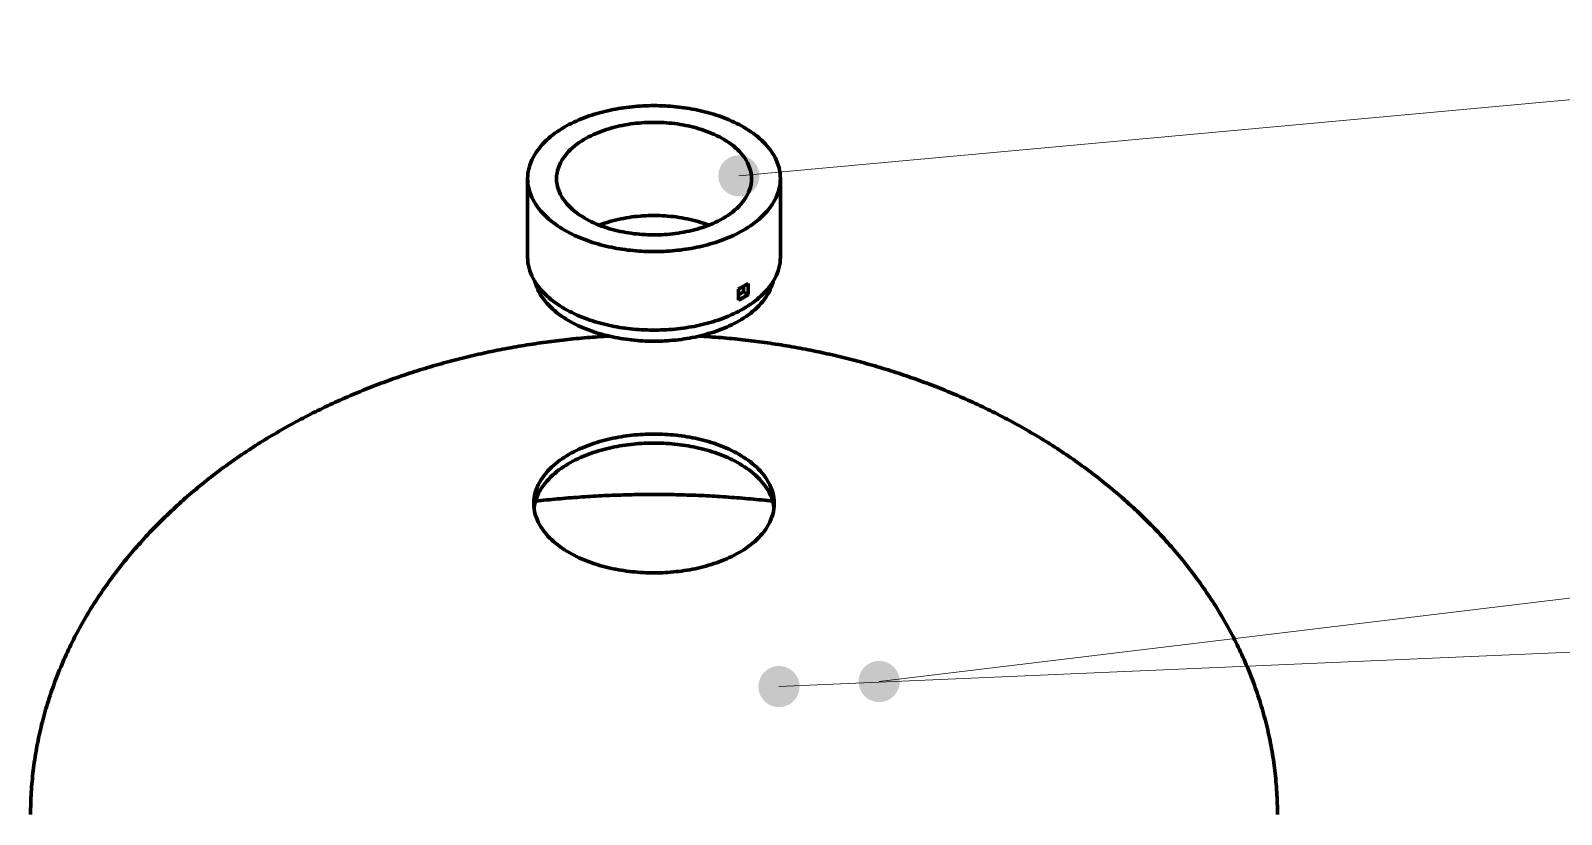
# Model space of a CAD drawing. Header units: millimetres. Extents: x 0 to 594, y 0 to 420.
# Drawn here: x 207.31 to 251.88, y 230.82 to 253.64 of the extents above; entities that cross this region are included whole.
import ezdxf

# ---------------------------------------------------------------- set-up
doc = ezdxf.new("R2010")
doc.units = ezdxf.units.MM
doc.layers.add('01-VISIBLE', color=7, linetype='CONTINUOUS', lineweight=70)
doc.layers.add('08-FINA', color=5, linetype='CONTINUOUS', lineweight=18)

msp = doc.modelspace()

# ---------------------------------------------------------------- hatches: boundary and pattern name
at = {"layer": '08-FINA'}
h = msp.add_hatch(color=7, dxfattribs=at)
h.dxf.hatch_style = 1
edge = h.paths.add_edge_path()
edge.add_arc((227.933, 249.41), 0.6, 0, 360)
h = msp.add_hatch(color=7, dxfattribs=at)
h.dxf.hatch_style = 1
edge = h.paths.add_edge_path()
edge.add_arc((229.101, 234.539), 0.6, 0, 360)
h = msp.add_hatch(color=7, dxfattribs=at)
h.dxf.hatch_style = 1
edge = h.paths.add_edge_path()
edge.add_arc((232.017, 234.687), 0.6, 0, 360)

# ---------------------------------------------------------------- linework, layer by layer
at = {"layer": '01-VISIBLE'}
for p, q in [((221.783, 247.043), (221.783, 249.33)), ((229.143, 247.043), (229.143, 249.33)), ((227.92, 245.788), (227.92, 246.115)), ((227.92, 245.947), (228.065, 246.031)), ((228.065, 246.031), (228.065, 246.194)), ((228.065, 246.031), (228.202, 245.951)), ((228.202, 245.951), (228.202, 246.278))]:
    msp.add_line(p, q, dxfattribs=at)
for points in [[(229.143, 249.33), (229.14, 249.41), (229.132, 249.489), (229.119, 249.568), (229.102, 249.646), (229.079, 249.723), (229.052, 249.798), (229.021, 249.872), (228.986, 249.944), (228.947, 250.014), (228.904, 250.082), (228.859, 250.147), (228.811, 250.211), (228.76, 250.273), (228.707, 250.333), (228.651, 250.39), (228.594, 250.446), (228.534, 250.5), (228.473, 250.551), (228.411, 250.601), (228.347, 250.649), (228.281, 250.696), (228.215, 250.74), (228.147, 250.783), (228.079, 250.824), (228.009, 250.863), (227.939, 250.901), (227.867, 250.938), (227.795, 250.973), (227.723, 251.006), (227.649, 251.038), (227.575, 251.069), (227.501, 251.098), (227.426, 251.127), (227.351, 251.153), (227.275, 251.179), (227.199, 251.203), (227.122, 251.226), (227.045, 251.248), (226.968, 251.268), (226.89, 251.288), (226.812, 251.306), (226.734, 251.323), (226.656, 251.339), (226.577, 251.354), (226.498, 251.368), (226.419, 251.381), (226.34, 251.393), (226.261, 251.404), (226.181, 251.413), (226.102, 251.422), (226.022, 251.43), (225.942, 251.436), (225.862, 251.442), (225.783, 251.446), (225.703, 251.45), (225.623, 251.452), (225.543, 251.454), (225.463, 251.454), (225.383, 251.454), (225.303, 251.452), (225.223, 251.45), (225.143, 251.446), (225.063, 251.442), (224.983, 251.436), (224.903, 251.43), (224.824, 251.422), (224.744, 251.413), (224.665, 251.404), (224.585, 251.393), (224.506, 251.381), (224.427, 251.368), (224.348, 251.354), (224.27, 251.339), (224.191, 251.323), (224.113, 251.306), (224.035, 251.288), (223.958, 251.268), (223.88, 251.248), (223.803, 251.226), (223.727, 251.203), (223.65, 251.179), (223.575, 251.153), (223.499, 251.127), (223.424, 251.098), (223.35, 251.069), (223.276, 251.038), (223.203, 251.006), (223.13, 250.973), (223.058, 250.938), (222.987, 250.901), (222.916, 250.863), (222.847, 250.824), (222.778, 250.783), (222.71, 250.74), (222.644, 250.696), (222.579, 250.649), (222.515, 250.601), (222.452, 250.551), (222.391, 250.5), (222.332, 250.446), (222.274, 250.39), (222.219, 250.333), (222.165, 250.273), (222.114, 250.211), (222.066, 250.147), (222.021, 250.082), (221.979, 250.014), (221.94, 249.944), (221.905, 249.872), (221.873, 249.798), (221.846, 249.723), (221.824, 249.646), (221.806, 249.568), (221.793, 249.489), (221.785, 249.41), (221.783, 249.33)], [(228.3, 249.33), (228.297, 249.41), (228.287, 249.49), (228.27, 249.568), (228.247, 249.645), (228.218, 249.72), (228.184, 249.793), (228.145, 249.864), (228.102, 249.931), (228.055, 249.996), (228.004, 250.059), (227.95, 250.118), (227.893, 250.175), (227.834, 250.23), (227.772, 250.281), (227.709, 250.331), (227.643, 250.378), (227.577, 250.422), (227.508, 250.465), (227.439, 250.505), (227.368, 250.544), (227.296, 250.58), (227.224, 250.614), (227.15, 250.647), (227.076, 250.677), (227.001, 250.706), (226.925, 250.734), (226.849, 250.759), (226.772, 250.783), (226.695, 250.805), (226.617, 250.826), (226.539, 250.845), (226.461, 250.863), (226.382, 250.88), (226.303, 250.894), (226.223, 250.908), (226.144, 250.92), (226.064, 250.931), (225.984, 250.94), (225.904, 250.948), (225.824, 250.954), (225.744, 250.96), (225.664, 250.964), (225.583, 250.966), (225.503, 250.968), (225.422, 250.968), (225.342, 250.966), (225.262, 250.964), (225.181, 250.96), (225.101, 250.954), (225.021, 250.948), (224.941, 250.94), (224.861, 250.931), (224.781, 250.92), (224.702, 250.908), (224.622, 250.894), (224.543, 250.88), (224.465, 250.863), (224.386, 250.845), (224.308, 250.826), (224.231, 250.805), (224.153, 250.783), (224.076, 250.759), (224, 250.734), (223.925, 250.706), (223.85, 250.677), (223.775, 250.647), (223.702, 250.614), (223.629, 250.58), (223.557, 250.544), (223.486, 250.505), (223.417, 250.465), (223.349, 250.422), (223.282, 250.378), (223.217, 250.331), (223.153, 250.281), (223.092, 250.23), (223.032, 250.175), (222.975, 250.118), (222.921, 250.059), (222.871, 249.996), (222.823, 249.931), (222.78, 249.864), (222.741, 249.793), (222.707, 249.72), (222.678, 249.645), (222.655, 249.568), (222.639, 249.49), (222.628, 249.41), (222.625, 249.33)], [(221.783, 249.33), (221.785, 249.249), (221.793, 249.169), (221.806, 249.089), (221.824, 249.01), (221.847, 248.933), (221.875, 248.857), (221.907, 248.783), (221.942, 248.71), (221.982, 248.64), (222.025, 248.572), (222.071, 248.505), (222.12, 248.441), (222.171, 248.379), (222.225, 248.319), (222.282, 248.261), (222.34, 248.205), (222.4, 248.152), (222.462, 248.1), (222.525, 248.05), (222.59, 248.002), (222.656, 247.955), (222.723, 247.911), (222.792, 247.868), (222.861, 247.827), (222.932, 247.787), (223.003, 247.749), (223.075, 247.713), (223.148, 247.678), (223.221, 247.644), (223.295, 247.612), (223.37, 247.582), (223.445, 247.553), (223.521, 247.525), (223.597, 247.498), (223.674, 247.473), (223.751, 247.449), (223.828, 247.426), (223.906, 247.404), (223.984, 247.384), (224.063, 247.365), (224.141, 247.347), (224.22, 247.33), (224.299, 247.314), (224.379, 247.299), (224.458, 247.286), (224.538, 247.273), (224.618, 247.262), (224.698, 247.251), (224.778, 247.242), (224.859, 247.234), (224.939, 247.227), (225.019, 247.22), (225.1, 247.215), (225.181, 247.211), (225.261, 247.208), (225.342, 247.206), (225.423, 247.205), (225.503, 247.205), (225.584, 247.206), (225.665, 247.208), (225.746, 247.211), (225.826, 247.215), (225.907, 247.22), (225.987, 247.227), (226.068, 247.234), (226.148, 247.242), (226.228, 247.251), (226.308, 247.262), (226.388, 247.273), (226.468, 247.286), (226.547, 247.299), (226.627, 247.314), (226.706, 247.33), (226.785, 247.347), (226.864, 247.365), (226.942, 247.384), (227.02, 247.405), (227.098, 247.426), (227.175, 247.449), (227.252, 247.473), (227.329, 247.498), (227.405, 247.525), (227.481, 247.553), (227.556, 247.582), (227.631, 247.613), (227.705, 247.645), (227.778, 247.678), (227.851, 247.713), (227.923, 247.75), (227.994, 247.788), (228.065, 247.827)], [(222.625, 249.33), (222.628, 249.249), (222.639, 249.168), (222.656, 249.089), (222.679, 249.012), (222.708, 248.936), (222.742, 248.863), (222.782, 248.793), (222.826, 248.725), (222.873, 248.659), (222.925, 248.597), (222.979, 248.537), (223.037, 248.48), (223.096, 248.425), (223.158, 248.373), (223.222, 248.324), (223.288, 248.277), (223.356, 248.232), (223.425, 248.19), (223.495, 248.149), (223.566, 248.111), (223.638, 248.075), (223.712, 248.04), (223.786, 248.008), (223.861, 247.977), (223.936, 247.948), (224.012, 247.921), (224.089, 247.896), (224.167, 247.872), (224.244, 247.85), (224.323, 247.829), (224.401, 247.81), (224.48, 247.793), (224.56, 247.776), (224.639, 247.762), (224.719, 247.749), (224.799, 247.737), (224.879, 247.726), (224.96, 247.717), (225.04, 247.71), (225.121, 247.703), (225.202, 247.698), (225.283, 247.695), (225.363, 247.692), (225.444, 247.691), (225.525, 247.692), (225.606, 247.693), (225.687, 247.696), (225.768, 247.701), (225.849, 247.706), (225.929, 247.714), (226.01, 247.722), (226.09, 247.732), (226.17, 247.743), (226.25, 247.756), (226.33, 247.77), (226.409, 247.785), (226.488, 247.802), (226.567, 247.82), (226.645, 247.84), (226.723, 247.862), (226.801, 247.885), (226.878, 247.91), (226.955, 247.936), (227.031, 247.964), (227.106, 247.994), (227.18, 248.025), (227.254, 248.059), (227.327, 248.094), (227.398, 248.132), (227.469, 248.171)], [(227.469, 248.171), (227.54, 248.214), (227.61, 248.259), (227.678, 248.306), (227.744, 248.356), (227.809, 248.408), (227.871, 248.463), (227.93, 248.521), (227.987, 248.581), (228.041, 248.645), (228.09, 248.711), (228.136, 248.78), (228.177, 248.852), (228.213, 248.927), (228.244, 249.004), (228.268, 249.083), (228.286, 249.164), (228.297, 249.247), (228.3, 249.33)], [(228.065, 247.827), (228.134, 247.868), (228.203, 247.911), (228.27, 247.956), (228.336, 248.002), (228.401, 248.05), (228.464, 248.1), (228.526, 248.152), (228.586, 248.206), (228.644, 248.262), (228.7, 248.32), (228.754, 248.38), (228.806, 248.442), (228.855, 248.506), (228.901, 248.572), (228.944, 248.64), (228.983, 248.711), (229.019, 248.783), (229.051, 248.857), (229.078, 248.933), (229.101, 249.01), (229.119, 249.089), (229.132, 249.169), (229.14, 249.249), (229.143, 249.33)], [(227.055, 247.974), (226.979, 248.002), (226.902, 248.029), (226.825, 248.055), (226.747, 248.078), (226.669, 248.1), (226.59, 248.121), (226.511, 248.14), (226.432, 248.157), (226.352, 248.173), (226.272, 248.188), (226.192, 248.201), (226.111, 248.212), (226.031, 248.223), (225.95, 248.231), (225.869, 248.239), (225.788, 248.245), (225.706, 248.25), (225.625, 248.253), (225.544, 248.255), (225.463, 248.256), (225.381, 248.255), (225.3, 248.253), (225.219, 248.25), (225.138, 248.245), (225.056, 248.239), (224.976, 248.231), (224.895, 248.223), (224.814, 248.212), (224.734, 248.201), (224.653, 248.188), (224.573, 248.173), (224.494, 248.157), (224.414, 248.14), (224.335, 248.121), (224.256, 248.1), (224.178, 248.078), (224.1, 248.055), (224.023, 248.029), (223.946, 248.002), (223.87, 247.974)], [(221.783, 247.043), (221.785, 246.963), (221.793, 246.882), (221.806, 246.803), (221.824, 246.724), (221.847, 246.647), (221.875, 246.571), (221.907, 246.497), (221.942, 246.424), (221.982, 246.354), (222.025, 246.285), (222.071, 246.219), (222.12, 246.155), (222.171, 246.093), (222.225, 246.033), (222.282, 245.975), (222.34, 245.919), (222.4, 245.865), (222.462, 245.813), (222.525, 245.763), (222.59, 245.715), (222.656, 245.669), (222.723, 245.624), (222.792, 245.582), (222.861, 245.54), (222.932, 245.501), (223.003, 245.463), (223.075, 245.427), (223.148, 245.392), (223.221, 245.358), (223.295, 245.326), (223.37, 245.296), (223.445, 245.266), (223.521, 245.238), (223.597, 245.212), (223.674, 245.187), (223.751, 245.163), (223.828, 245.14), (223.906, 245.118), (223.984, 245.098), (224.063, 245.078), (224.141, 245.06), (224.22, 245.043), (224.299, 245.028), (224.379, 245.013), (224.458, 244.999), (224.538, 244.987), (224.618, 244.975), (224.698, 244.965), (224.778, 244.956), (224.859, 244.948), (224.939, 244.94), (225.019, 244.934), (225.1, 244.929), (225.181, 244.925), (225.261, 244.922), (225.342, 244.92), (225.423, 244.919), (225.503, 244.919), (225.584, 244.92), (225.665, 244.922), (225.746, 244.925), (225.826, 244.929), (225.907, 244.934), (225.987, 244.94), (226.068, 244.948), (226.148, 244.956), (226.228, 244.965), (226.308, 244.976), (226.388, 244.987), (226.468, 245), (226.547, 245.013), (226.627, 245.028), (226.706, 245.044), (226.785, 245.061), (226.864, 245.079), (226.942, 245.098), (227.02, 245.118), (227.098, 245.14), (227.175, 245.163), (227.252, 245.187), (227.329, 245.212), (227.405, 245.239), (227.481, 245.267), (227.556, 245.296), (227.631, 245.327), (227.705, 245.359), (227.778, 245.392), (227.851, 245.427), (227.923, 245.463), (227.994, 245.501), (228.065, 245.541)], [(228.065, 245.541), (228.134, 245.582), (228.203, 245.625), (228.27, 245.67), (228.336, 245.716), (228.401, 245.764), (228.464, 245.814), (228.526, 245.866), (228.586, 245.92), (228.644, 245.976), (228.7, 246.033), (228.754, 246.093), (228.806, 246.155), (228.855, 246.22), (228.901, 246.286), (228.944, 246.354), (228.983, 246.425), (229.019, 246.497), (229.051, 246.571), (229.078, 246.647), (229.101, 246.724), (229.119, 246.803), (229.132, 246.882), (229.14, 246.963), (229.143, 247.043)], [(221.996, 246.33), (222.018, 246.252), (222.045, 246.176), (222.076, 246.102), (222.112, 246.029), (222.152, 245.959), (222.195, 245.891), (222.241, 245.825), (222.29, 245.761), (222.343, 245.699), (222.397, 245.64), (222.454, 245.583), (222.513, 245.528), (222.574, 245.475), (222.636, 245.424), (222.701, 245.375), (222.766, 245.327), (222.833, 245.282), (222.901, 245.239), (222.97, 245.197), (223.04, 245.157), (223.112, 245.119), (223.183, 245.082), (223.256, 245.047), (223.33, 245.014), (223.404, 244.982), (223.479, 244.951), (223.554, 244.922), (223.63, 244.895), (223.706, 244.868), (223.783, 244.843), (223.86, 244.82), (223.938, 244.797), (224.015, 244.776), (224.094, 244.757), (224.172, 244.738), (224.251, 244.72), (224.33, 244.704), (224.409, 244.689), (224.489, 244.675), (224.569, 244.663), (224.649, 244.651), (224.729, 244.641), (224.809, 244.631), (224.889, 244.623), (224.97, 244.616), (225.05, 244.61), (225.131, 244.605), (225.211, 244.601), (225.292, 244.598), (225.373, 244.596), (225.453, 244.596), (225.534, 244.596), (225.615, 244.598), (225.695, 244.6), (225.776, 244.604), (225.857, 244.608), (225.937, 244.614), (226.018, 244.621), (226.098, 244.629), (226.178, 244.638), (226.258, 244.649), (226.338, 244.66), (226.418, 244.672), (226.497, 244.686), (226.577, 244.701), (226.656, 244.717), (226.735, 244.734), (226.813, 244.752), (226.892, 244.772), (226.97, 244.792), (227.047, 244.815), (227.125, 244.838), (227.202, 244.863), (227.278, 244.889), (227.354, 244.916), (227.429, 244.945), (227.504, 244.975), (227.579, 245.006), (227.652, 245.04), (227.725, 245.074), (227.797, 245.11), (227.869, 245.148), (227.939, 245.188)], [(227.92, 246.115), (227.944, 246.128), (227.968, 246.141), (227.993, 246.154), (228.017, 246.167), (228.041, 246.18), (228.065, 246.194)], [(227.939, 245.188), (228.009, 245.23), (228.078, 245.273), (228.146, 245.319), (228.213, 245.366), (228.278, 245.415), (228.342, 245.466), (228.403, 245.52), (228.463, 245.575), (228.521, 245.633), (228.577, 245.693), (228.63, 245.755), (228.68, 245.819), (228.727, 245.886), (228.771, 245.955), (228.811, 246.026), (228.848, 246.099), (228.88, 246.174), (228.907, 246.251), (228.929, 246.33)], [(228.065, 246.194), (228.088, 246.208), (228.111, 246.221), (228.134, 246.235), (228.157, 246.249), (228.18, 246.264), (228.202, 246.278)], [(227.92, 245.788), (227.944, 245.801), (227.968, 245.814), (227.993, 245.827), (228.017, 245.84), (228.041, 245.854), (228.065, 245.868)], [(228.065, 245.868), (228.088, 245.881), (228.111, 245.895), (228.134, 245.909), (228.157, 245.923), (228.18, 245.937), (228.202, 245.951)], [(224.151, 244.743), (224.071, 244.738), (223.991, 244.733), (223.911, 244.728), (223.831, 244.723), (223.751, 244.717), (223.672, 244.711), (223.592, 244.705), (223.512, 244.699), (223.432, 244.692), (223.352, 244.685), (223.273, 244.677), (223.193, 244.67), (223.113, 244.662), (223.034, 244.654), (222.954, 244.645), (222.875, 244.637), (222.795, 244.628), (222.715, 244.619), (222.636, 244.609), (222.557, 244.599), (222.477, 244.589), (222.398, 244.579), (222.318, 244.568), (222.239, 244.557), (222.16, 244.546), (222.081, 244.535), (222.001, 244.523), (221.922, 244.511), (221.843, 244.499), (221.764, 244.486), (221.685, 244.474), (221.606, 244.461), (221.527, 244.447), (221.448, 244.434), (221.369, 244.42), (221.291, 244.406), (221.212, 244.391), (221.133, 244.376), (221.055, 244.361), (220.976, 244.346), (220.897, 244.331), (220.819, 244.315), (220.741, 244.299), (220.662, 244.282), (220.584, 244.266), (220.506, 244.249), (220.427, 244.231), (220.349, 244.214), (220.271, 244.196), (220.193, 244.178), (220.115, 244.16), (220.038, 244.141), (219.96, 244.122), (219.882, 244.103), (219.804, 244.084), (219.727, 244.064), (219.649, 244.044), (219.572, 244.024), (219.494, 244.003), (219.417, 243.982), (219.34, 243.961), (219.263, 243.94), (219.186, 243.918), (219.109, 243.896), (219.032, 243.874), (218.955, 243.851), (218.878, 243.828), (218.802, 243.805), (218.725, 243.782), (218.649, 243.758), (218.572, 243.734), (218.496, 243.71), (218.42, 243.685), (218.344, 243.661), (218.268, 243.636), (218.192, 243.61), (218.116, 243.584), (218.04, 243.559), (217.965, 243.532), (217.889, 243.506), (217.814, 243.479), (217.738, 243.452), (217.663, 243.425), (217.588, 243.397), (217.513, 243.369), (217.438, 243.341), (217.363, 243.312), (217.289, 243.283), (217.214, 243.254), (217.14, 243.225), (217.065, 243.195), (216.991, 243.165), (216.917, 243.135), (216.843, 243.104), (216.769, 243.074), (216.695, 243.042), (216.622, 243.011), (216.548, 242.979), (216.475, 242.947), (216.401, 242.915), (216.328, 242.882), (216.255, 242.85), (216.182, 242.816), (216.11, 242.783), (216.037, 242.749), (215.965, 242.715), (215.892, 242.681), (215.82, 242.646), (215.748, 242.611), (215.676, 242.576), (215.605, 242.54), (215.533, 242.505), (215.462, 242.469), (215.39, 242.432), (215.319, 242.395), (215.248, 242.358), (215.177, 242.321), (215.107, 242.284), (215.036, 242.246), (214.966, 242.208), (214.896, 242.169), (214.825, 242.13), (214.756, 242.091), (214.686, 242.052), (214.616, 242.012), (214.547, 241.972), (214.478, 241.932), (214.409, 241.891), (214.34, 241.85), (214.271, 241.809), (214.203, 241.768), (214.135, 241.726), (214.066, 241.684), (213.999, 241.642), (213.931, 241.599), (213.863, 241.556), (213.796, 241.513), (213.729, 241.469), (213.662, 241.425), (213.595, 241.381), (213.528, 241.337), (213.462, 241.292), (213.396, 241.247), (213.33, 241.202), (213.264, 241.156), (213.199, 241.11), (213.133, 241.064), (213.068, 241.017), (213.003, 240.97), (212.939, 240.923), (212.874, 240.875), (212.81, 240.828), (212.746, 240.78), (212.682, 240.731), (212.619, 240.682), (212.555, 240.633), (212.492, 240.584), (212.43, 240.535), (212.367, 240.485), (212.305, 240.434), (212.243, 240.384), (212.181, 240.333), (212.119, 240.282), (212.058, 240.23), (211.997, 240.179), (211.936, 240.127), (211.875, 240.074), (211.815, 240.022), (211.755, 239.969), (211.695, 239.916), (211.636, 239.862), (211.576, 239.808), (211.518, 239.754), (211.459, 239.699), (211.4, 239.645), (211.342, 239.59), (211.285, 239.534), (211.227, 239.479), (211.17, 239.423), (211.113, 239.366), (211.056, 239.31), (211, 239.253), (210.944, 239.196), (210.888, 239.138), (210.833, 239.081), (210.777, 239.023), (210.723, 238.964), (210.668, 238.906), (210.614, 238.847), (210.56, 238.787), (210.507, 238.728), (210.454, 238.668), (210.401, 238.608), (210.348, 238.547), (210.296, 238.487), (210.244, 238.426), (210.193, 238.364), (210.142, 238.303), (210.091, 238.241), (210.04, 238.179), (209.99, 238.116), (209.94, 238.054), (209.891, 237.991), (209.842, 237.927), (209.794, 237.864), (209.745, 237.8), (209.697, 237.736), (209.65, 237.671), (209.603, 237.606), (209.556, 237.541), (209.51, 237.476), (209.464, 237.411), (209.418, 237.345), (209.373, 237.279), (209.328, 237.212), (209.284, 237.146), (209.24, 237.079), (209.197, 237.012), (209.153, 236.944), (209.111, 236.876), (209.068, 236.808), (209.027, 236.74), (208.985, 236.672), (208.944, 236.603), (208.904, 236.534), (208.864, 236.465), (208.824, 236.395), (208.785, 236.325), (208.746, 236.255), (208.707, 236.185), (208.67, 236.115), (208.632, 236.044), (208.595, 235.973), (208.559, 235.902), (208.523, 235.83), (208.487, 235.758), (208.452, 235.686), (208.417, 235.614), (208.383, 235.542), (208.35, 235.469), (208.316, 235.396), (208.284, 235.323), (208.252, 235.25), (208.22, 235.176), (208.189, 235.103), (208.158, 235.029), (208.128, 234.955), (208.098, 234.88), (208.069, 234.806), (208.04, 234.731), (208.012, 234.656), (207.984, 234.581), (207.957, 234.506), (207.931, 234.43), (207.905, 234.354), (207.879, 234.279), (207.854, 234.203), (207.83, 234.126), (207.806, 234.05), (207.782, 233.973), (207.76, 233.897), (207.737, 233.82), (207.716, 233.743), (207.694, 233.665), (207.674, 233.588), (207.654, 233.511), (207.634, 233.433), (207.615, 233.355), (207.597, 233.277), (207.579, 233.199), (207.561, 233.121), (207.545, 233.043), (207.529, 232.964), (207.513, 232.886), (207.498, 232.807), (207.483, 232.729), (207.47, 232.65), (207.456, 232.571), (207.444, 232.492), (207.431, 232.413), (207.42, 232.333), (207.409, 232.254), (207.399, 232.175), (207.389, 232.095), (207.38, 232.016), (207.371, 231.936), (207.363, 231.857), (207.355, 231.777), (207.349, 231.697), (207.342, 231.617), (207.337, 231.537), (207.332, 231.458), (207.327, 231.378), (207.323, 231.298), (207.32, 231.218), (207.317, 231.138), (207.315, 231.058), (207.314, 230.978), (207.313, 230.898), (207.313, 230.818)], [(243.613, 230.818), (243.612, 230.898), (243.611, 230.978), (243.61, 231.058), (243.608, 231.138), (243.605, 231.218), (243.602, 231.298), (243.598, 231.378), (243.594, 231.458), (243.589, 231.537), (243.583, 231.617), (243.577, 231.697), (243.57, 231.777), (243.562, 231.857), (243.554, 231.936), (243.546, 232.016), (243.537, 232.095), (243.527, 232.175), (243.516, 232.254), (243.505, 232.333), (243.494, 232.413), (243.482, 232.492), (243.469, 232.571), (243.456, 232.65), (243.442, 232.729), (243.427, 232.807), (243.412, 232.886), (243.397, 232.964), (243.381, 233.043), (243.364, 233.121), (243.346, 233.199), (243.329, 233.277), (243.31, 233.355), (243.291, 233.433), (243.272, 233.511), (243.252, 233.588), (243.231, 233.665), (243.21, 233.743), (243.188, 233.82), (243.166, 233.897), (243.143, 233.973), (243.119, 234.05), (243.096, 234.126), (243.071, 234.202), (243.046, 234.279), (243.021, 234.354), (242.995, 234.43), (242.968, 234.506), (242.941, 234.581), (242.913, 234.656), (242.885, 234.731), (242.856, 234.806), (242.827, 234.88), (242.798, 234.955), (242.767, 235.029), (242.737, 235.103), (242.705, 235.176), (242.674, 235.25), (242.642, 235.323), (242.609, 235.396), (242.576, 235.469), (242.542, 235.542), (242.508, 235.614), (242.473, 235.686), (242.438, 235.758), (242.403, 235.83), (242.367, 235.902), (242.33, 235.973), (242.293, 236.044), (242.256, 236.115), (242.218, 236.185), (242.179, 236.255), (242.141, 236.325), (242.101, 236.395), (242.062, 236.465), (242.022, 236.534), (241.981, 236.603), (241.94, 236.672), (241.899, 236.74), (241.857, 236.808), (241.815, 236.876), (241.772, 236.944), (241.729, 237.012), (241.685, 237.079), (241.641, 237.146), (241.597, 237.212), (241.552, 237.279), (241.507, 237.345), (241.461, 237.411), (241.416, 237.476), (241.369, 237.541), (241.322, 237.606), (241.275, 237.671), (241.228, 237.736), (241.18, 237.8), (241.132, 237.864), (241.083, 237.927), (241.034, 237.991), (240.985, 238.054), (240.935, 238.116), (240.885, 238.179), (240.835, 238.241), (240.784, 238.303), (240.733, 238.364), (240.681, 238.426), (240.629, 238.487), (240.577, 238.547), (240.525, 238.608), (240.472, 238.668), (240.419, 238.728), (240.365, 238.787), (240.311, 238.847), (240.257, 238.906), (240.203, 238.964), (240.148, 239.023), (240.093, 239.081), (240.037, 239.138), (239.982, 239.196), (239.925, 239.253), (239.869, 239.31), (239.812, 239.366), (239.756, 239.423), (239.698, 239.479), (239.641, 239.534), (239.583, 239.59), (239.525, 239.645), (239.466, 239.699), (239.408, 239.754), (239.349, 239.808), (239.29, 239.862), (239.23, 239.916), (239.17, 239.969), (239.11, 240.022), (239.05, 240.074), (238.989, 240.127), (238.929, 240.179), (238.867, 240.23), (238.806, 240.282), (238.745, 240.333), (238.683, 240.384), (238.621, 240.434), (238.558, 240.485), (238.496, 240.534), (238.433, 240.584), (238.37, 240.633), (238.306, 240.682), (238.243, 240.731), (238.179, 240.78), (238.115, 240.828), (238.051, 240.875), (237.987, 240.923), (237.922, 240.97), (237.857, 241.017), (237.792, 241.064), (237.727, 241.11), (237.661, 241.156), (237.595, 241.202), (237.529, 241.247), (237.463, 241.292), (237.397, 241.337), (237.33, 241.381), (237.264, 241.425), (237.197, 241.469), (237.129, 241.513), (237.062, 241.556), (236.995, 241.599), (236.927, 241.642), (236.859, 241.684), (236.791, 241.726), (236.722, 241.768), (236.654, 241.809), (236.585, 241.85), (236.516, 241.891), (236.447, 241.932), (236.378, 241.972), (236.309, 242.012), (236.239, 242.052), (236.17, 242.091), (236.1, 242.13), (236.03, 242.169), (235.96, 242.208), (235.889, 242.246), (235.819, 242.284), (235.748, 242.321), (235.677, 242.358), (235.606, 242.395), (235.535, 242.432), (235.464, 242.469), (235.392, 242.505), (235.321, 242.54), (235.249, 242.576), (235.177, 242.611), (235.105, 242.646), (235.033, 242.681), (234.961, 242.715), (234.888, 242.749), (234.816, 242.783), (234.743, 242.816), (234.67, 242.85), (234.597, 242.882), (234.524, 242.915), (234.451, 242.947), (234.377, 242.979), (234.304, 243.011), (234.23, 243.042), (234.156, 243.074), (234.082, 243.104), (234.008, 243.135), (233.934, 243.165), (233.86, 243.195), (233.786, 243.225), (233.711, 243.254), (233.637, 243.283), (233.562, 243.312), (233.487, 243.341), (233.412, 243.369), (233.337, 243.397), (233.262, 243.425), (233.187, 243.452), (233.112, 243.479), (233.036, 243.506), (232.961, 243.532), (232.885, 243.559), (232.809, 243.584), (232.734, 243.61), (232.658, 243.636), (232.582, 243.661), (232.505, 243.685), (232.429, 243.71), (232.353, 243.734), (232.277, 243.758), (232.2, 243.782), (232.124, 243.805), (232.047, 243.828), (231.97, 243.851), (231.893, 243.874), (231.816, 243.896), (231.74, 243.918), (231.662, 243.94), (231.585, 243.961), (231.508, 243.982), (231.431, 244.003), (231.353, 244.024), (231.276, 244.044), (231.199, 244.064), (231.121, 244.084), (231.043, 244.103), (230.966, 244.122), (230.888, 244.141), (230.81, 244.16), (230.732, 244.178), (230.654, 244.196), (230.576, 244.214), (230.498, 244.231), (230.42, 244.249), (230.341, 244.266), (230.263, 244.282), (230.185, 244.299), (230.106, 244.315), (230.028, 244.33), (229.949, 244.346), (229.871, 244.361), (229.792, 244.376), (229.713, 244.391), (229.635, 244.406), (229.556, 244.42), (229.477, 244.434), (229.398, 244.447), (229.319, 244.461), (229.24, 244.474), (229.161, 244.486), (229.082, 244.499), (229.003, 244.511), (228.924, 244.523), (228.845, 244.535), (228.766, 244.546), (228.686, 244.557), (228.607, 244.568), (228.528, 244.579), (228.448, 244.589), (228.369, 244.599), (228.289, 244.609), (228.21, 244.619), (228.13, 244.628), (228.051, 244.637), (227.971, 244.645), (227.892, 244.654), (227.812, 244.662), (227.732, 244.67), (227.653, 244.677), (227.573, 244.685), (227.493, 244.692), (227.413, 244.699), (227.334, 244.705), (227.254, 244.711), (227.174, 244.717), (227.094, 244.723), (227.014, 244.728), (226.934, 244.733), (226.854, 244.738), (226.775, 244.743)], [(228.963, 239.871), (228.96, 239.951), (228.952, 240.031), (228.938, 240.11), (228.919, 240.188), (228.896, 240.265), (228.867, 240.34), (228.834, 240.413), (228.797, 240.484), (228.757, 240.553), (228.713, 240.62), (228.666, 240.685), (228.616, 240.748), (228.563, 240.809), (228.508, 240.867), (228.451, 240.923), (228.391, 240.977), (228.33, 241.029), (228.268, 241.079), (228.203, 241.128), (228.138, 241.174), (228.071, 241.218), (228.003, 241.261), (227.934, 241.302), (227.864, 241.341), (227.793, 241.379), (227.721, 241.414), (227.649, 241.449), (227.575, 241.482), (227.502, 241.513), (227.427, 241.543), (227.352, 241.572), (227.277, 241.599), (227.201, 241.625), (227.124, 241.649), (227.047, 241.672), (226.97, 241.694), (226.893, 241.715), (226.815, 241.735), (226.737, 241.753), (226.658, 241.77), (226.58, 241.786), (226.501, 241.801), (226.422, 241.814), (226.342, 241.827), (226.263, 241.838), (226.183, 241.848), (226.103, 241.857), (226.024, 241.865), (225.944, 241.872), (225.864, 241.878), (225.783, 241.883), (225.703, 241.887), (225.623, 241.889), (225.543, 241.891), (225.463, 241.891), (225.382, 241.891), (225.302, 241.889), (225.222, 241.887), (225.142, 241.883), (225.062, 241.878), (224.982, 241.872), (224.902, 241.865), (224.822, 241.857), (224.742, 241.848), (224.662, 241.838), (224.583, 241.827), (224.504, 241.814), (224.425, 241.801), (224.346, 241.786), (224.267, 241.77), (224.189, 241.753), (224.11, 241.735), (224.033, 241.715), (223.955, 241.694), (223.878, 241.672), (223.801, 241.649), (223.725, 241.625), (223.649, 241.599), (223.573, 241.572), (223.498, 241.543), (223.424, 241.513), (223.35, 241.482), (223.277, 241.449), (223.204, 241.414), (223.132, 241.379), (223.061, 241.341), (222.991, 241.302), (222.922, 241.261), (222.854, 241.218), (222.788, 241.174), (222.722, 241.128), (222.658, 241.079), (222.595, 241.029), (222.534, 240.977), (222.475, 240.923), (222.417, 240.867), (222.362, 240.809), (222.31, 240.748), (222.26, 240.685), (222.212, 240.62), (222.168, 240.553), (222.128, 240.484), (222.091, 240.413), (222.058, 240.34), (222.03, 240.265), (222.006, 240.188), (221.987, 240.11), (221.974, 240.031), (221.965, 239.951), (221.963, 239.871)], [(228.955, 239.739), (228.944, 239.819), (228.927, 239.897), (228.905, 239.974), (228.878, 240.049), (228.847, 240.123), (228.812, 240.195), (228.773, 240.265), (228.73, 240.333), (228.684, 240.398), (228.635, 240.461), (228.584, 240.523), (228.53, 240.582), (228.473, 240.639), (228.415, 240.693), (228.355, 240.746), (228.293, 240.797), (228.229, 240.846), (228.165, 240.893), (228.098, 240.938), (228.031, 240.981), (227.963, 241.022), (227.893, 241.062), (227.823, 241.1), (227.752, 241.137), (227.68, 241.172), (227.607, 241.205), (227.533, 241.237), (227.459, 241.268), (227.385, 241.297), (227.31, 241.325), (227.234, 241.351), (227.158, 241.376), (227.082, 241.4), (227.005, 241.422), (226.928, 241.443), (226.85, 241.463), (226.772, 241.482), (226.694, 241.5), (226.616, 241.516), (226.537, 241.531), (226.459, 241.545), (226.38, 241.558), (226.3, 241.57), (226.221, 241.581), (226.142, 241.591), (226.062, 241.599), (225.982, 241.607), (225.902, 241.613), (225.823, 241.618), (225.743, 241.622), (225.663, 241.626), (225.583, 241.628), (225.503, 241.629), (225.423, 241.629), (225.343, 241.628), (225.263, 241.626), (225.183, 241.622), (225.103, 241.618), (225.023, 241.613), (224.943, 241.607), (224.863, 241.599), (224.784, 241.591), (224.704, 241.581), (224.625, 241.57), (224.546, 241.558), (224.467, 241.545), (224.388, 241.531), (224.309, 241.516), (224.231, 241.5), (224.153, 241.482), (224.075, 241.463), (223.998, 241.443), (223.92, 241.422), (223.844, 241.4), (223.767, 241.376), (223.691, 241.351), (223.615, 241.325), (223.54, 241.297), (223.466, 241.268), (223.392, 241.237), (223.318, 241.205), (223.246, 241.172), (223.174, 241.137), (223.102, 241.1), (223.032, 241.062), (222.963, 241.022), (222.894, 240.981), (222.827, 240.938), (222.761, 240.893), (222.696, 240.846), (222.632, 240.797), (222.57, 240.746), (222.51, 240.693), (222.452, 240.639), (222.396, 240.582), (222.342, 240.523), (222.29, 240.461), (222.241, 240.398), (222.195, 240.333), (222.153, 240.265), (222.113, 240.195), (222.078, 240.123), (222.047, 240.049), (222.02, 239.974), (221.999, 239.897), (221.982, 239.819), (221.97, 239.739)], [(221.963, 239.871), (221.965, 239.791), (221.974, 239.711), (221.987, 239.632), (222.006, 239.553), (222.03, 239.477), (222.058, 239.402), (222.091, 239.328), (222.128, 239.257), (222.169, 239.188), (222.213, 239.121), (222.26, 239.056), (222.31, 238.993), (222.363, 238.932), (222.418, 238.874), (222.475, 238.818), (222.535, 238.764), (222.596, 238.712), (222.658, 238.662), (222.723, 238.613), (222.788, 238.567), (222.855, 238.523), (222.923, 238.48), (222.992, 238.439), (223.062, 238.4), (223.133, 238.362), (223.205, 238.326), (223.278, 238.292), (223.351, 238.259), (223.425, 238.228), (223.5, 238.198), (223.575, 238.169), (223.65, 238.142), (223.726, 238.116), (223.803, 238.092), (223.88, 238.069), (223.957, 238.047), (224.034, 238.026), (224.112, 238.006), (224.19, 237.988), (224.269, 237.971), (224.348, 237.955), (224.427, 237.941), (224.506, 237.927), (224.585, 237.915), (224.665, 237.903), (224.744, 237.893), (224.824, 237.884), (224.904, 237.876), (224.984, 237.869), (225.064, 237.863), (225.144, 237.858), (225.224, 237.855), (225.305, 237.852), (225.385, 237.851), (225.465, 237.85), (225.546, 237.851), (225.626, 237.852), (225.706, 237.855), (225.786, 237.859), (225.867, 237.864), (225.947, 237.869), (226.027, 237.876), (226.107, 237.885), (226.186, 237.894), (226.266, 237.904), (226.345, 237.915), (226.425, 237.928), (226.504, 237.942), (226.583, 237.956), (226.662, 237.972), (226.74, 237.989), (226.818, 238.008), (226.896, 238.027), (226.974, 238.048), (227.051, 238.07), (227.128, 238.093), (227.204, 238.118), (227.28, 238.144), (227.356, 238.171), (227.431, 238.2), (227.505, 238.23), (227.579, 238.261), (227.652, 238.294), (227.725, 238.329), (227.797, 238.365), (227.867, 238.403), (227.937, 238.442)], [(228.916, 239.937), (228.836, 239.946), (228.756, 239.955), (228.676, 239.963), (228.596, 239.972), (228.516, 239.98), (228.436, 239.988), (228.356, 239.995), (228.276, 240.003), (228.195, 240.01), (228.115, 240.017), (228.035, 240.024), (227.955, 240.031), (227.875, 240.037), (227.794, 240.043), (227.714, 240.049), (227.634, 240.055), (227.554, 240.061), (227.473, 240.066), (227.393, 240.071), (227.313, 240.076), (227.232, 240.081), (227.152, 240.086), (227.072, 240.09), (226.991, 240.094), (226.911, 240.098), (226.83, 240.102), (226.75, 240.105), (226.67, 240.108), (226.589, 240.111), (226.509, 240.114), (226.428, 240.117), (226.348, 240.119), (226.267, 240.121), (226.187, 240.123), (226.106, 240.125), (226.026, 240.127), (225.945, 240.128), (225.865, 240.129), (225.785, 240.13), (225.704, 240.131), (225.624, 240.131), (225.543, 240.132), (225.463, 240.132), (225.382, 240.132), (225.302, 240.131), (225.221, 240.131), (225.141, 240.13), (225.06, 240.129), (224.98, 240.128), (224.899, 240.127), (224.819, 240.125), (224.738, 240.123), (224.658, 240.121), (224.577, 240.119), (224.497, 240.117), (224.417, 240.114), (224.336, 240.111), (224.256, 240.108), (224.175, 240.105), (224.095, 240.102), (224.014, 240.098), (223.934, 240.094), (223.854, 240.09), (223.773, 240.086), (223.693, 240.081), (223.613, 240.076), (223.532, 240.071), (223.452, 240.066), (223.372, 240.061), (223.291, 240.055), (223.211, 240.049), (223.131, 240.043), (223.051, 240.037), (222.97, 240.031), (222.89, 240.024), (222.81, 240.017), (222.73, 240.01), (222.65, 240.003), (222.57, 239.995), (222.489, 239.988), (222.409, 239.98), (222.329, 239.972), (222.249, 239.963), (222.169, 239.955), (222.089, 239.946), (222.009, 239.937)], [(227.937, 238.442), (228.006, 238.483), (228.074, 238.525), (228.141, 238.57), (228.206, 238.616), (228.27, 238.664), (228.333, 238.714), (228.393, 238.766), (228.453, 238.82), (228.51, 238.876), (228.564, 238.935), (228.617, 238.995), (228.667, 239.058), (228.714, 239.123), (228.758, 239.19), (228.798, 239.259), (228.835, 239.33), (228.868, 239.403), (228.896, 239.478), (228.919, 239.554), (228.938, 239.632), (228.952, 239.711), (228.96, 239.791), (228.963, 239.871)]]:
    msp.add_lwpolyline(points, dxfattribs=at)
at = {"layer": '08-FINA'}
for p, q in [((369.519, 262.402), (227.933, 249.41)), ((369.532, 251.274), (232.017, 234.687)), ((369.504, 240.618), (229.101, 234.539))]:
    msp.add_line(p, q, dxfattribs=at)

doc.saveas('drawing.dxf')
